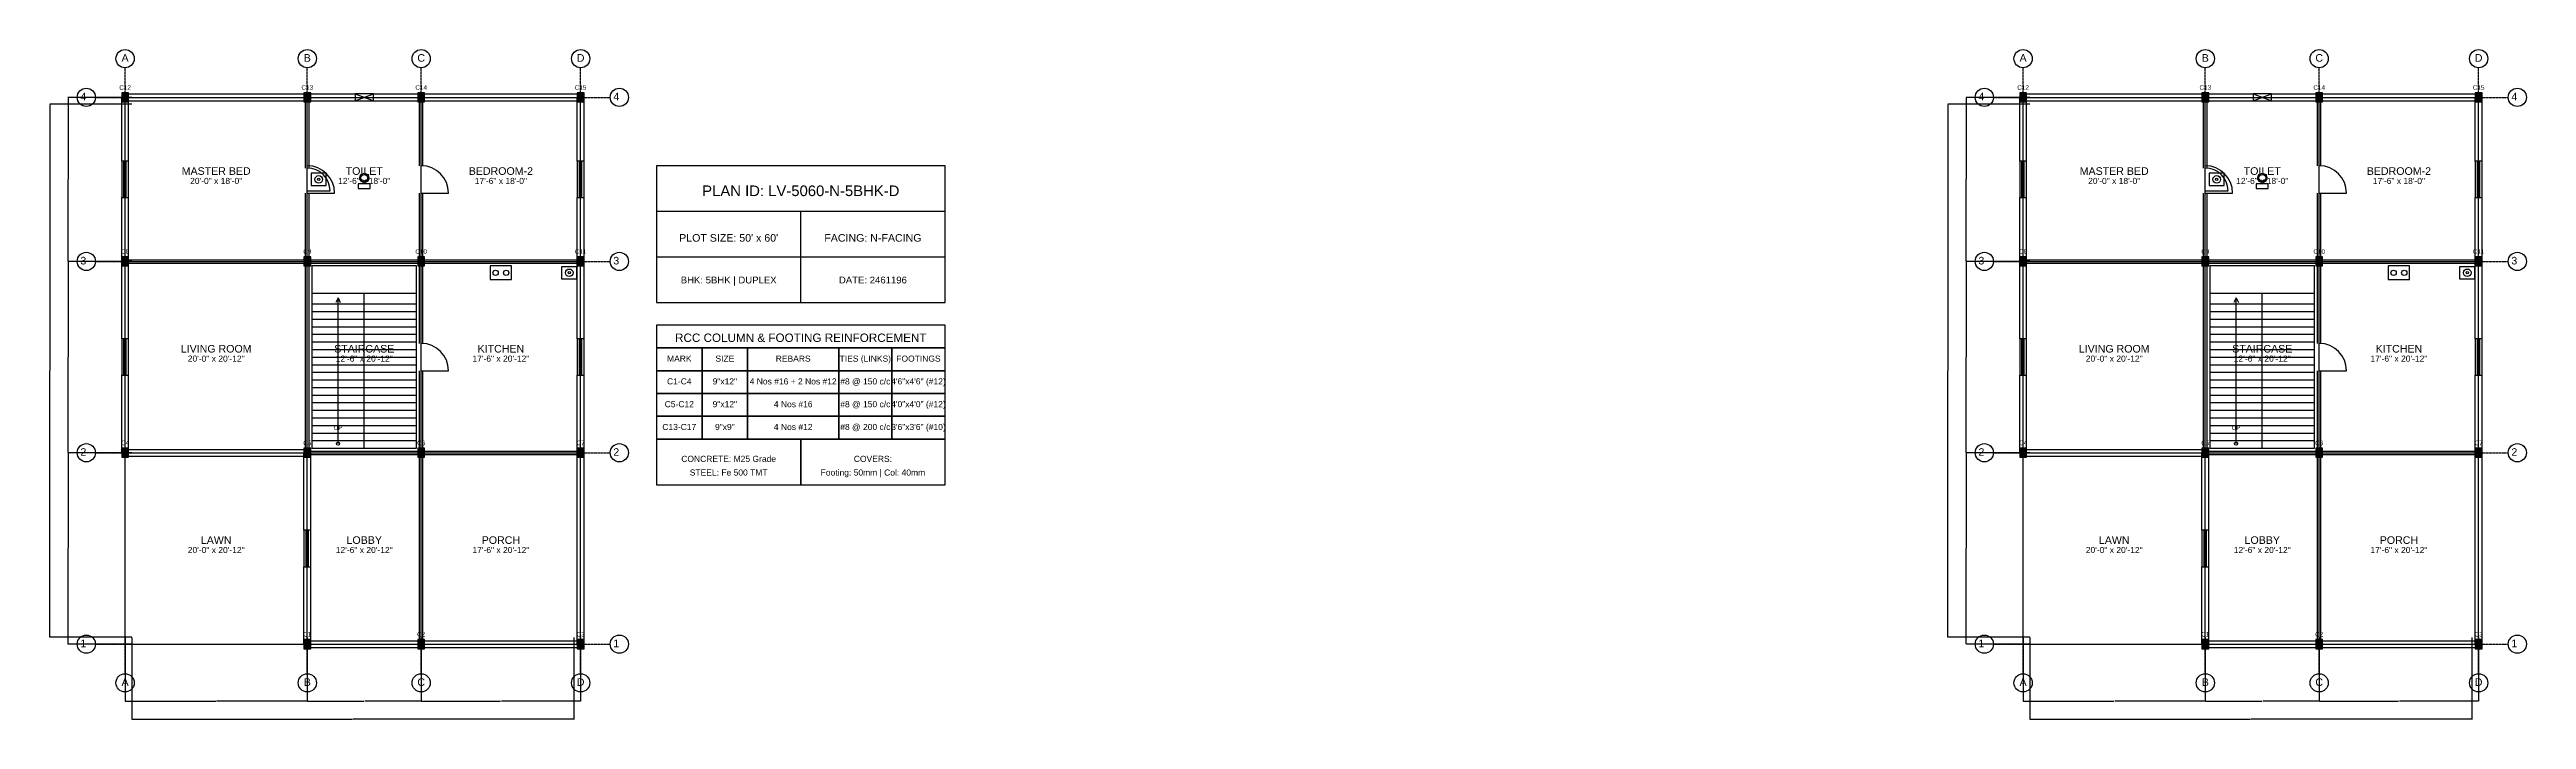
# Model space of a CAD drawing. Header units: inches. Extents: x -134 to 23580, y -99 to 23207.
# Drawn here: x 4900 to 8163, y 14901 to 15783 of the extents above; entities that cross this region are included whole.
import ezdxf
from ezdxf.enums import TextEntityAlignment as Align

# ---------------------------------------------------------------- set-up
doc = ezdxf.new("R2010")
doc.units = ezdxf.units.IN
doc.header["$MEASUREMENT"] = 0
doc.linetypes.add('CENTER', pattern=[2, 1.25, -0.25, 0.25, -0.25])
for name, color, linetype in [('A-COL-HATCH', 251, 'Continuous'), ('A-COLUMN', 1, 'Continuous'), ('A-DIM', 5, 'Continuous'), ('A-DOOR', 30, 'Continuous'), ('A-FIXTURE', 8, 'Continuous'), ('A-STAIR', 6, 'Continuous'), ('A-TEXT', 2, 'Continuous'), ('A-WALL-EXT', 7, 'Continuous'), ('A-WALL-INT', 9, 'Continuous'), ('A-WINDOW', 4, 'Continuous'), ('S-BEAM-FRAMING', 2, 'Continuous'), ('S-BUBBLE', 4, 'Continuous'), ('S-GRID-CENTER', 8, 'CENTER'), ('S-TABLE', 7, 'Continuous'), ('S-TEXT', 3, 'Continuous')]:
    doc.layers.add(name, color=color, linetype=linetype)
doc.styles.get("Standard").update_dxf_attribs({"font": 'arial.ttf'})
doc.dimstyles.get("Standard").update_dxf_attribs({"dimtxt": 0.18, "dimasz": 0.18, "dimexe": 0.18, "dimexo": 0.0625, "dimgap": 0.09, "dimtad": 0, "dimtih": 1, "dimtoh": 1, "dimdec": 4, "dimzin": 0, "dimdsep": 46, "dimtxsty": 'Standard', "dimcen": 0.09, "dimadec": 0, "dimazin": 0, "dimtfac": 1, "dimtdec": 4, "dimtofl": 0, "dimtmove": 0, "dimatfit": 3, "dimfxl": 1, "dimtolj": 1, "dimtzin": 0, "dimarcsym": 0})

# ---------------------------------------------------------------- blocks, each defined once
blk = doc.blocks.new('*D553')
at = {"layer": 'A-DIM', "color": 0, "lineweight": -2, "transparency": 16777216}
for p, q in [((5000, 15008.9), (5000, 14924.8)), ((5240, 15008.9), (5240, 14924.8)), ((5000.2, 14925), (5119.4, 14925)), ((5239.8, 14925), (5120.6, 14925))]:
    blk.add_line(p, q, dxfattribs=at)
at = {"layer": 'A-DIM', "color": 0, "transparency": 16777216}
for points in [[(5000.2, 14925), (5000.2, 14925), (5000, 14925)], [(5239.8, 14925), (5239.8, 14925), (5240, 14925)]]:
    blk.add_solid(points, dxfattribs=at)
at = {"layer": 'Defpoints', "color": 0, "transparency": 16777216}
for p in [(5000, 15009), (5240, 15009), (5240, 14925)]:
    blk.add_point(p, dxfattribs=at)
at = {"layer": 'A-DIM', "color": 0, "transparency": 16777216, "insert": (5120, 14925), "char_height": 0.18, "attachment_point": 5}
blk.add_mtext('\\A1;240.0000', dxfattribs=at)
blk = doc.blocks.new('*D554')
at = {"layer": 'A-DIM', "color": 0, "lineweight": -2, "transparency": 16777216}
for p, q in [((5240, 15008.9), (5240, 14924.8)), ((5390, 15008.9), (5390, 14924.8)), ((5240.2, 14925), (5314.4, 14925)), ((5389.8, 14925), (5315.6, 14925))]:
    blk.add_line(p, q, dxfattribs=at)
at = {"layer": 'A-DIM', "color": 0, "transparency": 16777216}
for points in [[(5240.2, 14925), (5240.2, 14925), (5240, 14925)], [(5389.8, 14925), (5389.8, 14925), (5390, 14925)]]:
    blk.add_solid(points, dxfattribs=at)
at = {"layer": 'Defpoints', "color": 0, "transparency": 16777216}
for p in [(5240, 15009), (5390, 15009), (5390, 14925)]:
    blk.add_point(p, dxfattribs=at)
at = {"layer": 'A-DIM', "color": 0, "transparency": 16777216, "insert": (5315, 14925), "char_height": 0.18, "attachment_point": 5}
blk.add_mtext('\\A1;150.0000', dxfattribs=at)
blk = doc.blocks.new('*D555')
at = {"layer": 'A-DIM', "color": 0, "lineweight": -2, "transparency": 16777216}
for p, q in [((5390, 15008.9), (5390, 14924.8)), ((5600, 15008.9), (5600, 14924.8)), ((5390.2, 14925), (5494.4, 14925)), ((5599.8, 14925), (5495.6, 14925))]:
    blk.add_line(p, q, dxfattribs=at)
at = {"layer": 'A-DIM', "color": 0, "transparency": 16777216}
for points in [[(5390.2, 14925), (5390.2, 14925), (5390, 14925)], [(5599.8, 14925), (5599.8, 14925), (5600, 14925)]]:
    blk.add_solid(points, dxfattribs=at)
at = {"layer": 'Defpoints', "color": 0, "transparency": 16777216}
for p in [(5390, 15009), (5600, 15009), (5600, 14925)]:
    blk.add_point(p, dxfattribs=at)
at = {"layer": 'A-DIM', "color": 0, "transparency": 16777216, "insert": (5495, 14925), "char_height": 0.18, "attachment_point": 5}
blk.add_mtext('\\A1;210.0000', dxfattribs=at)
blk = doc.blocks.new('*D556')
at = {"layer": 'A-DIM', "color": 0, "lineweight": -2, "transparency": 16777216}
for p, q in [((5009, 15008.9), (5009, 14900.8)), ((5591, 15008.9), (5591, 14900.8)), ((5009.2, 14901), (5299.4, 14901)), ((5590.8, 14901), (5300.6, 14901))]:
    blk.add_line(p, q, dxfattribs=at)
at = {"layer": 'A-DIM', "color": 0, "transparency": 16777216}
for points in [[(5009.2, 14901), (5009.2, 14901), (5009, 14901)], [(5590.8, 14901), (5590.8, 14901), (5591, 14901)]]:
    blk.add_solid(points, dxfattribs=at)
at = {"layer": 'Defpoints', "color": 0, "transparency": 16777216}
for p in [(5009, 15009), (5591, 15009), (5591, 14901)]:
    blk.add_point(p, dxfattribs=at)
at = {"layer": 'A-DIM', "color": 0, "transparency": 16777216, "insert": (5300, 14901), "char_height": 0.18, "attachment_point": 5}
blk.add_mtext('\\A1;582.0000', dxfattribs=at)
blk = doc.blocks.new('*D557')
at = {"layer": 'A-DIM', "color": 0, "lineweight": -2, "transparency": 16777216}
for p, q in [((5008.9, 15252), (4924.8, 15252)), ((4925, 15251.8), (4925, 15126.2)), ((4925, 15000.2), (4925, 15125.8)), ((5008.9, 15000), (4924.8, 15000))]:
    blk.add_line(p, q, dxfattribs=at)
at = {"layer": 'A-DIM', "color": 0, "transparency": 16777216}
for points in [[(4925, 15251.8), (4925, 15251.8), (4925, 15252)], [(4925, 15000.2), (4925, 15000.2), (4925, 15000)]]:
    blk.add_solid(points, dxfattribs=at)
at = {"layer": 'Defpoints', "color": 0, "transparency": 16777216}
for p in [(4925, 15252), (5009, 15252), (5009, 15000)]:
    blk.add_point(p, dxfattribs=at)
at = {"layer": 'A-DIM', "color": 0, "transparency": 16777216, "insert": (4925, 15126), "char_height": 0.18, "attachment_point": 5}
blk.add_mtext('\\A1;252.0000', dxfattribs=at)
blk = doc.blocks.new('*D558')
at = {"layer": 'A-DIM', "color": 0, "lineweight": -2, "transparency": 16777216}
for p, q in [((5008.9, 15504), (4924.8, 15504)), ((4925, 15503.8), (4925, 15378.2)), ((4925, 15252.2), (4925, 15377.8)), ((5008.9, 15252), (4924.8, 15252))]:
    blk.add_line(p, q, dxfattribs=at)
at = {"layer": 'A-DIM', "color": 0, "transparency": 16777216}
for points in [[(4925, 15503.8), (4925, 15503.8), (4925, 15504)], [(4925, 15252.2), (4925, 15252.2), (4925, 15252)]]:
    blk.add_solid(points, dxfattribs=at)
at = {"layer": 'Defpoints', "color": 0, "transparency": 16777216}
for p in [(4925, 15504), (5009, 15504), (5009, 15252)]:
    blk.add_point(p, dxfattribs=at)
at = {"layer": 'A-DIM', "color": 0, "transparency": 16777216, "insert": (4925, 15378), "char_height": 0.18, "attachment_point": 5}
blk.add_mtext('\\A1;252.0000', dxfattribs=at)
blk = doc.blocks.new('*D559')
at = {"layer": 'A-DIM', "color": 0, "lineweight": -2, "transparency": 16777216}
for p, q in [((5008.9, 15720), (4924.8, 15720)), ((4925, 15719.8), (4925, 15612.2)), ((4925, 15504.2), (4925, 15611.8)), ((5008.9, 15504), (4924.8, 15504))]:
    blk.add_line(p, q, dxfattribs=at)
at = {"layer": 'A-DIM', "color": 0, "transparency": 16777216}
for points in [[(4925, 15719.8), (4925, 15719.8), (4925, 15720)], [(4925, 15504.2), (4925, 15504.2), (4925, 15504)]]:
    blk.add_solid(points, dxfattribs=at)
at = {"layer": 'Defpoints', "color": 0, "transparency": 16777216}
for p in [(4925, 15720), (5009, 15720), (5009, 15504)]:
    blk.add_point(p, dxfattribs=at)
at = {"layer": 'A-DIM', "color": 0, "transparency": 16777216, "insert": (4925, 15612), "char_height": 0.18, "attachment_point": 5}
blk.add_mtext('\\A1;216.0000', dxfattribs=at)
blk = doc.blocks.new('*D560')
at = {"layer": 'A-DIM', "color": 0, "lineweight": -2, "transparency": 16777216}
for p, q in [((5008.9, 15711), (4900.8, 15711)), ((4901, 15710.8), (4901, 15360.2)), ((4901, 15009.2), (4901, 15359.8)), ((5008.9, 15009), (4900.8, 15009))]:
    blk.add_line(p, q, dxfattribs=at)
at = {"layer": 'A-DIM', "color": 0, "transparency": 16777216}
for points in [[(4901, 15710.8), (4901, 15710.8), (4901, 15711)], [(4901, 15009.2), (4901, 15009.2), (4901, 15009)]]:
    blk.add_solid(points, dxfattribs=at)
at = {"layer": 'Defpoints', "color": 0, "transparency": 16777216}
for p in [(4901, 15711), (5009, 15711), (5009, 15009)]:
    blk.add_point(p, dxfattribs=at)
at = {"layer": 'A-DIM', "color": 0, "transparency": 16777216, "insert": (4901, 15360), "char_height": 0.18, "attachment_point": 5}
blk.add_mtext('\\A1;702.0000', dxfattribs=at)
blk = doc.blocks.new('*D561')
at = {"layer": 'A-DIM', "color": 0, "lineweight": -2, "transparency": 16777216}
for p, q in [((7500, 15008.9), (7500, 14924.8)), ((7740, 15008.9), (7740, 14924.8)), ((7500.2, 14925), (7619.4, 14925)), ((7739.8, 14925), (7620.6, 14925))]:
    blk.add_line(p, q, dxfattribs=at)
at = {"layer": 'A-DIM', "color": 0, "transparency": 16777216}
for points in [[(7500.2, 14925), (7500.2, 14925), (7500, 14925)], [(7739.8, 14925), (7739.8, 14925), (7740, 14925)]]:
    blk.add_solid(points, dxfattribs=at)
at = {"layer": 'Defpoints', "color": 0, "transparency": 16777216}
for p in [(7500, 15009), (7740, 15009), (7740, 14925)]:
    blk.add_point(p, dxfattribs=at)
at = {"layer": 'A-DIM', "color": 0, "transparency": 16777216, "insert": (7620, 14925), "char_height": 0.18, "attachment_point": 5}
blk.add_mtext('\\A1;240.0000', dxfattribs=at)
blk = doc.blocks.new('*D562')
at = {"layer": 'A-DIM', "color": 0, "lineweight": -2, "transparency": 16777216}
for p, q in [((7740, 15008.9), (7740, 14924.8)), ((7890, 15008.9), (7890, 14924.8)), ((7740.2, 14925), (7814.4, 14925)), ((7889.8, 14925), (7815.6, 14925))]:
    blk.add_line(p, q, dxfattribs=at)
at = {"layer": 'A-DIM', "color": 0, "transparency": 16777216}
for points in [[(7740.2, 14925), (7740.2, 14925), (7740, 14925)], [(7889.8, 14925), (7889.8, 14925), (7890, 14925)]]:
    blk.add_solid(points, dxfattribs=at)
at = {"layer": 'Defpoints', "color": 0, "transparency": 16777216}
for p in [(7740, 15009), (7890, 15009), (7890, 14925)]:
    blk.add_point(p, dxfattribs=at)
at = {"layer": 'A-DIM', "color": 0, "transparency": 16777216, "insert": (7815, 14925), "char_height": 0.18, "attachment_point": 5}
blk.add_mtext('\\A1;150.0000', dxfattribs=at)
blk = doc.blocks.new('*D563')
at = {"layer": 'A-DIM', "color": 0, "lineweight": -2, "transparency": 16777216}
for p, q in [((7890, 15008.9), (7890, 14924.8)), ((8100, 15008.9), (8100, 14924.8)), ((7890.2, 14925), (7994.4, 14925)), ((8099.8, 14925), (7995.6, 14925))]:
    blk.add_line(p, q, dxfattribs=at)
at = {"layer": 'A-DIM', "color": 0, "transparency": 16777216}
for points in [[(7890.2, 14925), (7890.2, 14925), (7890, 14925)], [(8099.8, 14925), (8099.8, 14925), (8100, 14925)]]:
    blk.add_solid(points, dxfattribs=at)
at = {"layer": 'Defpoints', "color": 0, "transparency": 16777216}
for p in [(7890, 15009), (8100, 15009), (8100, 14925)]:
    blk.add_point(p, dxfattribs=at)
at = {"layer": 'A-DIM', "color": 0, "transparency": 16777216, "insert": (7995, 14925), "char_height": 0.18, "attachment_point": 5}
blk.add_mtext('\\A1;210.0000', dxfattribs=at)
blk = doc.blocks.new('*D564')
at = {"layer": 'A-DIM', "color": 0, "lineweight": -2, "transparency": 16777216}
for p, q in [((7509, 15008.9), (7509, 14900.8)), ((8091, 15008.9), (8091, 14900.8)), ((7509.2, 14901), (7799.4, 14901)), ((8090.8, 14901), (7800.6, 14901))]:
    blk.add_line(p, q, dxfattribs=at)
at = {"layer": 'A-DIM', "color": 0, "transparency": 16777216}
for points in [[(7509.2, 14901), (7509.2, 14901), (7509, 14901)], [(8090.8, 14901), (8090.8, 14901), (8091, 14901)]]:
    blk.add_solid(points, dxfattribs=at)
at = {"layer": 'Defpoints', "color": 0, "transparency": 16777216}
for p in [(7509, 15009), (8091, 15009), (8091, 14901)]:
    blk.add_point(p, dxfattribs=at)
at = {"layer": 'A-DIM', "color": 0, "transparency": 16777216, "insert": (7800, 14901), "char_height": 0.18, "attachment_point": 5}
blk.add_mtext('\\A1;582.0000', dxfattribs=at)
blk = doc.blocks.new('*D565')
at = {"layer": 'A-DIM', "color": 0, "lineweight": -2, "transparency": 16777216}
for p, q in [((7508.9, 15252), (7424.8, 15252)), ((7425, 15251.8), (7425, 15126.2)), ((7425, 15000.2), (7425, 15125.8)), ((7508.9, 15000), (7424.8, 15000))]:
    blk.add_line(p, q, dxfattribs=at)
at = {"layer": 'A-DIM', "color": 0, "transparency": 16777216}
for points in [[(7425, 15251.8), (7425, 15251.8), (7425, 15252)], [(7425, 15000.2), (7425, 15000.2), (7425, 15000)]]:
    blk.add_solid(points, dxfattribs=at)
at = {"layer": 'Defpoints', "color": 0, "transparency": 16777216}
for p in [(7425, 15252), (7509, 15252), (7509, 15000)]:
    blk.add_point(p, dxfattribs=at)
at = {"layer": 'A-DIM', "color": 0, "transparency": 16777216, "insert": (7425, 15126), "char_height": 0.18, "attachment_point": 5}
blk.add_mtext('\\A1;252.0000', dxfattribs=at)
blk = doc.blocks.new('*D566')
at = {"layer": 'A-DIM', "color": 0, "lineweight": -2, "transparency": 16777216}
for p, q in [((7508.9, 15504), (7424.8, 15504)), ((7425, 15503.8), (7425, 15378.2)), ((7425, 15252.2), (7425, 15377.8)), ((7508.9, 15252), (7424.8, 15252))]:
    blk.add_line(p, q, dxfattribs=at)
at = {"layer": 'A-DIM', "color": 0, "transparency": 16777216}
for points in [[(7425, 15503.8), (7425, 15503.8), (7425, 15504)], [(7425, 15252.2), (7425, 15252.2), (7425, 15252)]]:
    blk.add_solid(points, dxfattribs=at)
at = {"layer": 'Defpoints', "color": 0, "transparency": 16777216}
for p in [(7425, 15504), (7509, 15504), (7509, 15252)]:
    blk.add_point(p, dxfattribs=at)
at = {"layer": 'A-DIM', "color": 0, "transparency": 16777216, "insert": (7425, 15378), "char_height": 0.18, "attachment_point": 5}
blk.add_mtext('\\A1;252.0000', dxfattribs=at)
blk = doc.blocks.new('*D567')
at = {"layer": 'A-DIM', "color": 0, "lineweight": -2, "transparency": 16777216}
for p, q in [((7508.9, 15720), (7424.8, 15720)), ((7425, 15719.8), (7425, 15612.2)), ((7425, 15504.2), (7425, 15611.8)), ((7508.9, 15504), (7424.8, 15504))]:
    blk.add_line(p, q, dxfattribs=at)
at = {"layer": 'A-DIM', "color": 0, "transparency": 16777216}
for points in [[(7425, 15719.8), (7425, 15719.8), (7425, 15720)], [(7425, 15504.2), (7425, 15504.2), (7425, 15504)]]:
    blk.add_solid(points, dxfattribs=at)
at = {"layer": 'Defpoints', "color": 0, "transparency": 16777216}
for p in [(7425, 15720), (7509, 15720), (7509, 15504)]:
    blk.add_point(p, dxfattribs=at)
at = {"layer": 'A-DIM', "color": 0, "transparency": 16777216, "insert": (7425, 15612), "char_height": 0.18, "attachment_point": 5}
blk.add_mtext('\\A1;216.0000', dxfattribs=at)
blk = doc.blocks.new('*D568')
at = {"layer": 'A-DIM', "color": 0, "lineweight": -2, "transparency": 16777216}
for p, q in [((7508.9, 15711), (7400.8, 15711)), ((7401, 15710.8), (7401, 15360.2)), ((7401, 15009.2), (7401, 15359.8)), ((7508.9, 15009), (7400.8, 15009))]:
    blk.add_line(p, q, dxfattribs=at)
at = {"layer": 'A-DIM', "color": 0, "transparency": 16777216}
for points in [[(7401, 15710.8), (7401, 15710.8), (7401, 15711)], [(7401, 15009.2), (7401, 15009.2), (7401, 15009)]]:
    blk.add_solid(points, dxfattribs=at)
at = {"layer": 'Defpoints', "color": 0, "transparency": 16777216}
for p in [(7401, 15711), (7509, 15711), (7509, 15009)]:
    blk.add_point(p, dxfattribs=at)
at = {"layer": 'A-DIM', "color": 0, "transparency": 16777216, "insert": (7401, 15360), "char_height": 0.18, "attachment_point": 5}
blk.add_mtext('\\A1;702.0000', dxfattribs=at)

msp = doc.modelspace()

# ---------------------------------------------------------------- linework, layer by layer
at = {"layer": 'A-COL-HATCH'}
for points in [[(4995.5, 15714), (5004.5, 15714), (4995.5, 15726), (5004.5, 15726)], [(5235.5, 15714), (5244.5, 15714), (5235.5, 15726), (5244.5, 15726)], [(5385.5, 15714), (5394.5, 15714), (5385.5, 15726), (5394.5, 15726)], [(5595.5, 15714), (5604.5, 15714), (5595.5, 15726), (5604.5, 15726)], [(7495.5, 15714), (7504.5, 15714), (7495.5, 15726), (7504.5, 15726)], [(7735.5, 15714), (7744.5, 15714), (7735.5, 15726), (7744.5, 15726)], [(7885.5, 15714), (7894.5, 15714), (7885.5, 15726), (7894.5, 15726)], [(8095.5, 15714), (8104.5, 15714), (8095.5, 15726), (8104.5, 15726)], [(4995.5, 15498), (5004.5, 15498), (4995.5, 15510), (5004.5, 15510)], [(5235.5, 15498), (5244.5, 15498), (5235.5, 15510), (5244.5, 15510)], [(5385.5, 15498), (5394.5, 15498), (5385.5, 15510), (5394.5, 15510)], [(5595.5, 15498), (5604.5, 15498), (5595.5, 15510), (5604.5, 15510)], [(7495.5, 15498), (7504.5, 15498), (7495.5, 15510), (7504.5, 15510)], [(7735.5, 15498), (7744.5, 15498), (7735.5, 15510), (7744.5, 15510)], [(7885.5, 15498), (7894.5, 15498), (7885.5, 15510), (7894.5, 15510)], [(8095.5, 15498), (8104.5, 15498), (8095.5, 15510), (8104.5, 15510)], [(4995.5, 15246), (5004.5, 15246), (4995.5, 15258), (5004.5, 15258)], [(5235.5, 15246), (5244.5, 15246), (5235.5, 15258), (5244.5, 15258)], [(5385.5, 15246), (5394.5, 15246), (5385.5, 15258), (5394.5, 15258)], [(5595.5, 15246), (5604.5, 15246), (5595.5, 15258), (5604.5, 15258)], [(7495.5, 15246), (7504.5, 15246), (7495.5, 15258), (7504.5, 15258)], [(7735.5, 15246), (7744.5, 15246), (7735.5, 15258), (7744.5, 15258)], [(7885.5, 15246), (7894.5, 15246), (7885.5, 15258), (7894.5, 15258)], [(8095.5, 15246), (8104.5, 15246), (8095.5, 15258), (8104.5, 15258)], [(5235.5, 14994), (5244.5, 14994), (5235.5, 15006), (5244.5, 15006)], [(5385.5, 14994), (5394.5, 14994), (5385.5, 15006), (5394.5, 15006)], [(5595.5, 14994), (5604.5, 14994), (5595.5, 15006), (5604.5, 15006)], [(7735.5, 14994), (7744.5, 14994), (7735.5, 15006), (7744.5, 15006)], [(7885.5, 14994), (7894.5, 14994), (7885.5, 15006), (7894.5, 15006)], [(8095.5, 14994), (8104.5, 14994), (8095.5, 15006), (8104.5, 15006)]]:
    msp.add_solid(points, dxfattribs=at)
at = {"layer": 'A-COLUMN'}
for points in [[(4995.5, 15714), (5004.5, 15714), (5004.5, 15726), (4995.5, 15726)], [(5235.5, 15714), (5244.5, 15714), (5244.5, 15726), (5235.5, 15726)], [(5385.5, 15714), (5394.5, 15714), (5394.5, 15726), (5385.5, 15726)], [(5595.5, 15714), (5604.5, 15714), (5604.5, 15726), (5595.5, 15726)], [(7495.5, 15714), (7504.5, 15714), (7504.5, 15726), (7495.5, 15726)], [(7735.5, 15714), (7744.5, 15714), (7744.5, 15726), (7735.5, 15726)], [(7885.5, 15714), (7894.5, 15714), (7894.5, 15726), (7885.5, 15726)], [(8095.5, 15714), (8104.5, 15714), (8104.5, 15726), (8095.5, 15726)], [(4995.5, 15498), (5004.5, 15498), (5004.5, 15510), (4995.5, 15510)], [(5235.5, 15498), (5244.5, 15498), (5244.5, 15510), (5235.5, 15510)], [(5385.5, 15498), (5394.5, 15498), (5394.5, 15510), (5385.5, 15510)], [(5595.5, 15498), (5604.5, 15498), (5604.5, 15510), (5595.5, 15510)], [(7495.5, 15498), (7504.5, 15498), (7504.5, 15510), (7495.5, 15510)], [(7735.5, 15498), (7744.5, 15498), (7744.5, 15510), (7735.5, 15510)], [(7885.5, 15498), (7894.5, 15498), (7894.5, 15510), (7885.5, 15510)], [(8095.5, 15498), (8104.5, 15498), (8104.5, 15510), (8095.5, 15510)], [(4995.5, 15246), (5004.5, 15246), (5004.5, 15258), (4995.5, 15258)], [(5235.5, 15246), (5244.5, 15246), (5244.5, 15258), (5235.5, 15258)], [(5385.5, 15246), (5394.5, 15246), (5394.5, 15258), (5385.5, 15258)], [(5595.5, 15246), (5604.5, 15246), (5604.5, 15258), (5595.5, 15258)], [(7495.5, 15246), (7504.5, 15246), (7504.5, 15258), (7495.5, 15258)], [(7735.5, 15246), (7744.5, 15246), (7744.5, 15258), (7735.5, 15258)], [(7885.5, 15246), (7894.5, 15246), (7894.5, 15258), (7885.5, 15258)], [(8095.5, 15246), (8104.5, 15246), (8104.5, 15258), (8095.5, 15258)], [(5235.5, 14994), (5244.5, 14994), (5244.5, 15006), (5235.5, 15006)], [(5385.5, 14994), (5394.5, 14994), (5394.5, 15006), (5385.5, 15006)], [(5595.5, 14994), (5604.5, 14994), (5604.5, 15006), (5595.5, 15006)], [(7735.5, 14994), (7744.5, 14994), (7744.5, 15006), (7735.5, 15006)], [(7885.5, 14994), (7894.5, 14994), (7894.5, 15006), (7885.5, 15006)], [(8095.5, 14994), (8104.5, 14994), (8104.5, 15006), (8095.5, 15006)]]:
    msp.add_lwpolyline(points, close=True, dxfattribs=at)
at = {"layer": 'A-DOOR'}
for p, q in [((5240, 15597), (5270, 15597)), ((7740, 15597), (7770, 15597)), ((5240, 15594), (5276, 15594)), ((5390, 15594), (5426, 15594)), ((7740, 15594), (7776, 15594)), ((7890, 15594), (7926, 15594)), ((5390, 15360), (5426, 15360)), ((7890, 15360), (7926, 15360))]:
    msp.add_line(p, q, dxfattribs=at)
for centre, radius in [((5240, 15594), 36), ((5390, 15594), 36), ((7740, 15594), 36), ((7890, 15594), 36), ((5240, 15597), 30), ((7740, 15597), 30), ((5390, 15360), 36), ((7890, 15360), 36)]:
    msp.add_arc(centre, radius, 0, 90, dxfattribs=at)
at = {"layer": 'A-FIXTURE'}
for points in [[(5245, 15604), (5265, 15604), (5265, 15620), (5245, 15620)], [(5307, 15600), (5323, 15600), (5323, 15606), (5307, 15606)], [(7745, 15604), (7765, 15604), (7765, 15620), (7745, 15620)], [(7807, 15600), (7823, 15600), (7823, 15606), (7807, 15606)], [(5481, 15480), (5509, 15480), (5509, 15498), (5481, 15498)], [(5575, 15481), (5595, 15481), (5595, 15497), (5575, 15497)], [(7981, 15480), (8009, 15480), (8009, 15498), (7981, 15498)], [(8075, 15481), (8095, 15481), (8095, 15497), (8075, 15497)]]:
    msp.add_lwpolyline(points, close=True, dxfattribs=at)
for centre, radius in [((5255, 15612), 5), ((5255, 15612), 1.5), ((5315, 15614), 6), ((5315, 15614), 4.5), ((7755, 15612), 5), ((7755, 15612), 1.5), ((7815, 15614), 6), ((7815, 15614), 4.5), ((5488, 15489), 3.5), ((5502, 15489), 3.5), ((5585, 15489), 5), ((5585, 15489), 1.5), ((7988, 15489), 3.5), ((8002, 15489), 3.5), ((8085, 15489), 5), ((8085, 15489), 1.5)]:
    msp.add_circle(centre, radius, dxfattribs=at)
at = {"layer": 'A-STAIR'}
for p, q in [((5246, 15462), (5384, 15462)), ((5246, 15448), (5315, 15448)), ((5246, 15438), (5315, 15438)), ((5280.5, 15456), (5277.5, 15450)), ((5280.5, 15264), (5280.5, 15456)), ((5280.5, 15456), (5283.5, 15450)), ((5315, 15258), (5315, 15462)), ((5315, 15448), (5384, 15448)), ((5315, 15438), (5384, 15438)), ((7746, 15462), (7884, 15462)), ((7746, 15448), (7815, 15448)), ((7746, 15438), (7815, 15438)), ((7780.5, 15456), (7777.5, 15450)), ((7780.5, 15264), (7780.5, 15456)), ((7780.5, 15456), (7783.5, 15450)), ((7815, 15258), (7815, 15462)), ((7815, 15448), (7884, 15448)), ((7815, 15438), (7884, 15438)), ((5246, 15428), (5315, 15428)), ((5246, 15418), (5315, 15418)), ((5246, 15408), (5315, 15408)), ((5315, 15428), (5384, 15428)), ((5315, 15418), (5384, 15418)), ((5315, 15408), (5384, 15408)), ((7746, 15428), (7815, 15428)), ((7746, 15418), (7815, 15418)), ((7746, 15408), (7815, 15408)), ((7815, 15428), (7884, 15428)), ((7815, 15418), (7884, 15418)), ((7815, 15408), (7884, 15408)), ((5246, 15398), (5315, 15398)), ((5246, 15388), (5315, 15388)), ((5246, 15378), (5315, 15378)), ((5246, 15368), (5315, 15368)), ((5315, 15398), (5384, 15398)), ((5315, 15388), (5384, 15388)), ((5315, 15378), (5384, 15378)), ((5315, 15368), (5384, 15368)), ((7746, 15398), (7815, 15398)), ((7746, 15388), (7815, 15388)), ((7746, 15378), (7815, 15378)), ((7746, 15368), (7815, 15368)), ((7815, 15398), (7884, 15398)), ((7815, 15388), (7884, 15388)), ((7815, 15378), (7884, 15378)), ((7815, 15368), (7884, 15368)), ((5246, 15358), (5315, 15358)), ((5246, 15348), (5315, 15348)), ((5246, 15338), (5315, 15338)), ((5315, 15358), (5384, 15358)), ((5315, 15348), (5384, 15348)), ((5315, 15338), (5384, 15338)), ((7746, 15358), (7815, 15358)), ((7746, 15348), (7815, 15348)), ((7746, 15338), (7815, 15338)), ((7815, 15358), (7884, 15358)), ((7815, 15348), (7884, 15348)), ((7815, 15338), (7884, 15338)), ((5246, 15328), (5315, 15328)), ((5246, 15318), (5315, 15318)), ((5246, 15308), (5315, 15308)), ((5315, 15328), (5384, 15328)), ((5315, 15318), (5384, 15318)), ((5315, 15308), (5384, 15308)), ((7746, 15328), (7815, 15328)), ((7746, 15318), (7815, 15318)), ((7746, 15308), (7815, 15308)), ((7815, 15328), (7884, 15328)), ((7815, 15318), (7884, 15318)), ((7815, 15308), (7884, 15308)), ((5246, 15298), (5315, 15298)), ((5246, 15288), (5315, 15288)), ((5246, 15278), (5315, 15278)), ((5315, 15298), (5384, 15298)), ((5315, 15288), (5384, 15288)), ((5315, 15278), (5384, 15278)), ((7746, 15298), (7815, 15298)), ((7746, 15288), (7815, 15288)), ((7746, 15278), (7815, 15278)), ((7815, 15298), (7884, 15298)), ((7815, 15288), (7884, 15288)), ((7815, 15278), (7884, 15278)), ((5246, 15268), (5315, 15268)), ((5315, 15268), (5384, 15268)), ((7746, 15268), (7815, 15268)), ((7815, 15268), (7884, 15268))]:
    msp.add_line(p, q, dxfattribs=at)
for points in [[(5246, 15258), (5384, 15258), (5384, 15498), (5246, 15498)], [(7746, 15258), (7884, 15258), (7884, 15498), (7746, 15498)]]:
    msp.add_lwpolyline(points, close=True, dxfattribs=at)
for centre in [(5280.5, 15264), (7780.5, 15264)]:
    msp.add_circle(centre, 2, dxfattribs=at)
at = {"layer": 'A-WALL-EXT'}
for p, q in [((4995.5, 15636), (4995.5, 15720)), ((5000, 15724.5), (5240, 15724.5)), ((5000, 15715.5), (5240, 15715.5)), ((5004.5, 15636), (5004.5, 15720)), ((5240, 15724.5), (5303, 15724.5)), ((5240, 15715.5), (5303, 15715.5)), ((5327, 15724.5), (5390, 15724.5)), ((5327, 15715.5), (5390, 15715.5)), ((5390, 15724.5), (5600, 15724.5)), ((5390, 15715.5), (5600, 15715.5)), ((5595.5, 15636), (5595.5, 15720)), ((5604.5, 15636), (5604.5, 15720)), ((7495.5, 15636), (7495.5, 15720)), ((7500, 15724.5), (7740, 15724.5)), ((7500, 15715.5), (7740, 15715.5)), ((7504.5, 15636), (7504.5, 15720)), ((7740, 15724.5), (7803, 15724.5)), ((7740, 15715.5), (7803, 15715.5)), ((7827, 15724.5), (7890, 15724.5)), ((7827, 15715.5), (7890, 15715.5)), ((7890, 15724.5), (8100, 15724.5)), ((7890, 15715.5), (8100, 15715.5)), ((8095.5, 15636), (8095.5, 15720)), ((8104.5, 15636), (8104.5, 15720)), ((4995.5, 15504), (4995.5, 15588)), ((5004.5, 15504), (5004.5, 15588)), ((5595.5, 15504), (5595.5, 15588)), ((5604.5, 15504), (5604.5, 15588)), ((5700, 15570), (6080, 15570)), ((5890, 15450), (5890, 15570)), ((7495.5, 15504), (7495.5, 15588)), ((7504.5, 15504), (7504.5, 15588)), ((8095.5, 15504), (8095.5, 15588)), ((8104.5, 15504), (8104.5, 15588)), ((4995.5, 15402), (4995.5, 15504)), ((5004.5, 15402), (5004.5, 15504)), ((5595.5, 15402), (5595.5, 15504)), ((5604.5, 15402), (5604.5, 15504)), ((5700, 15510), (6080, 15510)), ((7495.5, 15402), (7495.5, 15504)), ((7504.5, 15402), (7504.5, 15504)), ((8095.5, 15402), (8095.5, 15504)), ((8104.5, 15402), (8104.5, 15504)), ((4995.5, 15252), (4995.5, 15354)), ((5004.5, 15252), (5004.5, 15354)), ((5595.5, 15252), (5595.5, 15354)), ((5604.5, 15252), (5604.5, 15354)), ((7495.5, 15252), (7495.5, 15354)), ((7504.5, 15252), (7504.5, 15354)), ((8095.5, 15252), (8095.5, 15354)), ((8104.5, 15252), (8104.5, 15354)), ((5000, 15256.5), (5240, 15256.5)), ((5000, 15247.5), (5240, 15247.5)), ((5235.5, 15150), (5235.5, 15252)), ((5244.5, 15150), (5244.5, 15252)), ((5595.5, 15000), (5595.5, 15252)), ((5604.5, 15000), (5604.5, 15252)), ((7500, 15256.5), (7740, 15256.5)), ((7500, 15247.5), (7740, 15247.5)), ((7735.5, 15150), (7735.5, 15252)), ((7744.5, 15150), (7744.5, 15252)), ((8095.5, 15000), (8095.5, 15252)), ((8104.5, 15000), (8104.5, 15252)), ((5235.5, 15000), (5235.5, 15102)), ((5244.5, 15000), (5244.5, 15102)), ((7735.5, 15000), (7735.5, 15102)), ((7744.5, 15000), (7744.5, 15102)), ((5240, 15004.5), (5390, 15004.5)), ((5240, 14995.5), (5390, 14995.5)), ((5390, 15004.5), (5600, 15004.5)), ((5390, 14995.5), (5600, 14995.5)), ((7740, 15004.5), (7890, 15004.5)), ((7740, 14995.5), (7890, 14995.5)), ((7890, 15004.5), (8100, 15004.5)), ((7890, 14995.5), (8100, 14995.5))]:
    msp.add_line(p, q, dxfattribs=at)
msp.add_lwpolyline([(5700, 15450), (6080, 15450), (6080, 15630), (5700, 15630)], close=True, dxfattribs=at)
at = {"layer": 'A-WALL-INT'}
for p, q in [((5237.75, 15627), (5237.75, 15720)), ((5242.25, 15627), (5242.25, 15720)), ((5387.75, 15630), (5387.75, 15720)), ((5392.25, 15630), (5392.25, 15720)), ((7737.75, 15627), (7737.75, 15720)), ((7742.25, 15627), (7742.25, 15720)), ((7887.75, 15630), (7887.75, 15720)), ((7892.25, 15630), (7892.25, 15720)), ((5237.75, 15504), (5237.75, 15594)), ((5242.25, 15504), (5242.25, 15594)), ((5387.75, 15504), (5387.75, 15594)), ((5392.25, 15504), (5392.25, 15594)), ((7737.75, 15504), (7737.75, 15594)), ((7742.25, 15504), (7742.25, 15594)), ((7887.75, 15504), (7887.75, 15594)), ((7892.25, 15504), (7892.25, 15594)), ((5000, 15506.25), (5240, 15506.25)), ((5000, 15501.75), (5240, 15501.75)), ((5237.75, 15252), (5237.75, 15504)), ((5240, 15506.25), (5390, 15506.25)), ((5240, 15501.75), (5390, 15501.75)), ((5242.25, 15252), (5242.25, 15504)), ((5387.75, 15396), (5387.75, 15504)), ((5390, 15506.25), (5600, 15506.25)), ((5390, 15501.75), (5600, 15501.75)), ((5392.25, 15396), (5392.25, 15504)), ((7500, 15506.25), (7740, 15506.25)), ((7500, 15501.75), (7740, 15501.75)), ((7737.75, 15252), (7737.75, 15504)), ((7740, 15506.25), (7890, 15506.25)), ((7740, 15501.75), (7890, 15501.75)), ((7742.25, 15252), (7742.25, 15504)), ((7887.75, 15396), (7887.75, 15504)), ((7890, 15506.25), (8100, 15506.25)), ((7890, 15501.75), (8100, 15501.75)), ((7892.25, 15396), (7892.25, 15504)), ((5387.75, 15252), (5387.75, 15360)), ((5392.25, 15252), (5392.25, 15360)), ((7887.75, 15252), (7887.75, 15360)), ((7892.25, 15252), (7892.25, 15360)), ((5240, 15254.25), (5390, 15254.25)), ((5240, 15249.75), (5390, 15249.75)), ((5387.75, 15000), (5387.75, 15252)), ((5390, 15254.25), (5600, 15254.25)), ((5390, 15249.75), (5600, 15249.75)), ((5392.25, 15000), (5392.25, 15252)), ((7740, 15254.25), (7890, 15254.25)), ((7740, 15249.75), (7890, 15249.75)), ((7887.75, 15000), (7887.75, 15252)), ((7890, 15254.25), (8100, 15254.25)), ((7890, 15249.75), (8100, 15249.75)), ((7892.25, 15000), (7892.25, 15252))]:
    msp.add_line(p, q, dxfattribs=at)
at = {"layer": 'A-WINDOW'}
for p, q in [((5303, 15715.5), (5327, 15724.5)), ((5303, 15724.5), (5327, 15715.5)), ((7803, 15715.5), (7827, 15724.5)), ((7803, 15724.5), (7827, 15715.5)), ((4998.5, 15588), (4998.5, 15636)), ((5001.5, 15588), (5001.5, 15636)), ((5598.5, 15588), (5598.5, 15636)), ((5601.5, 15588), (5601.5, 15636)), ((7498.5, 15588), (7498.5, 15636)), ((7501.5, 15588), (7501.5, 15636)), ((8098.5, 15588), (8098.5, 15636)), ((8101.5, 15588), (8101.5, 15636)), ((4998.5, 15354), (4998.5, 15402)), ((5001.5, 15354), (5001.5, 15402)), ((5598.5, 15354), (5598.5, 15402)), ((5601.5, 15354), (5601.5, 15402)), ((7498.5, 15354), (7498.5, 15402)), ((7501.5, 15354), (7501.5, 15402)), ((8098.5, 15354), (8098.5, 15402)), ((8101.5, 15354), (8101.5, 15402)), ((5238.5, 15102), (5238.5, 15150)), ((5241.5, 15102), (5241.5, 15150)), ((7738.5, 15102), (7738.5, 15150)), ((7741.5, 15102), (7741.5, 15150))]:
    msp.add_line(p, q, dxfattribs=at)
for points in [[(5303, 15715.5), (5327, 15715.5), (5327, 15724.5), (5303, 15724.5)], [(7803, 15715.5), (7827, 15715.5), (7827, 15724.5), (7803, 15724.5)], [(4995.5, 15588), (5004.5, 15588), (5004.5, 15636), (4995.5, 15636)], [(5595.5, 15588), (5604.5, 15588), (5604.5, 15636), (5595.5, 15636)], [(7495.5, 15588), (7504.5, 15588), (7504.5, 15636), (7495.5, 15636)], [(8095.5, 15588), (8104.5, 15588), (8104.5, 15636), (8095.5, 15636)], [(4995.5, 15354), (5004.5, 15354), (5004.5, 15402), (4995.5, 15402)], [(5595.5, 15354), (5604.5, 15354), (5604.5, 15402), (5595.5, 15402)], [(7495.5, 15354), (7504.5, 15354), (7504.5, 15402), (7495.5, 15402)], [(8095.5, 15354), (8104.5, 15354), (8104.5, 15402), (8095.5, 15402)], [(5235.5, 15102), (5244.5, 15102), (5244.5, 15150), (5235.5, 15150)], [(7735.5, 15102), (7744.5, 15102), (7744.5, 15150), (7735.5, 15150)]]:
    msp.add_lwpolyline(points, close=True, dxfattribs=at)
at = {"layer": 'S-BEAM-FRAMING'}
for p, q in [((5000, 15000), (5000, 15720)), ((5000, 15720), (5600, 15720)), ((5240, 15000), (5240, 15720)), ((5390, 15000), (5390, 15720)), ((5600, 15000), (5600, 15720)), ((7500, 15000), (7500, 15720)), ((7500, 15720), (8100, 15720)), ((7740, 15000), (7740, 15720)), ((7890, 15000), (7890, 15720)), ((8100, 15000), (8100, 15720)), ((5000, 15504), (5600, 15504)), ((7500, 15504), (8100, 15504)), ((5000, 15252), (5600, 15252)), ((7500, 15252), (8100, 15252)), ((5000, 15000), (5600, 15000)), ((7500, 15000), (8100, 15000))]:
    msp.add_line(p, q, dxfattribs=at)
at = {"layer": 'S-BUBBLE'}
for centre in [(5000, 15771), (5240, 15771), (5390, 15771), (5600, 15771), (7500, 15771), (7740, 15771), (7890, 15771), (8100, 15771), (4949, 15720), (5651, 15720), (7449, 15720), (8151, 15720), (4949, 15504), (5651, 15504), (7449, 15504), (8151, 15504), (4949, 15252), (5651, 15252), (7449, 15252), (8151, 15252), (4949, 15000), (5651, 15000), (7449, 15000), (8151, 15000), (5000, 14949), (5240, 14949), (5390, 14949), (5600, 14949), (7500, 14949), (7740, 14949), (7890, 14949), (8100, 14949)]:
    msp.add_circle(centre, 12, dxfattribs=at)
at = {"layer": 'S-GRID-CENTER'}
for p, q in [((5000, 14961), (5000, 15759)), ((5240, 14961), (5240, 15759)), ((5390, 14961), (5390, 15759)), ((5600, 14961), (5600, 15759)), ((7500, 14961), (7500, 15759)), ((7740, 14961), (7740, 15759)), ((7890, 14961), (7890, 15759)), ((8100, 14961), (8100, 15759)), ((4961, 15720), (5639, 15720)), ((7461, 15720), (8139, 15720)), ((4961, 15504), (5639, 15504)), ((7461, 15504), (8139, 15504)), ((4961, 15252), (5639, 15252)), ((7461, 15252), (8139, 15252)), ((4961, 15000), (5639, 15000)), ((7461, 15000), (8139, 15000))]:
    msp.add_line(p, q, dxfattribs=at)
at = {"layer": 'S-TABLE'}
for points in [[(5700, 15390), (6080, 15390), (6080, 15420), (5700, 15420)], [(5700, 15360), (5760, 15360), (5760, 15390), (5700, 15390)], [(5760, 15360), (5820, 15360), (5820, 15390), (5760, 15390)], [(5820, 15360), (5940, 15360), (5940, 15390), (5820, 15390)], [(5940, 15360), (6010, 15360), (6010, 15390), (5940, 15390)], [(6010, 15360), (6080, 15360), (6080, 15390), (6010, 15390)], [(5700, 15330), (5760, 15330), (5760, 15360), (5700, 15360)], [(5760, 15330), (5820, 15330), (5820, 15360), (5760, 15360)], [(5820, 15330), (5940, 15330), (5940, 15360), (5820, 15360)], [(5940, 15330), (6010, 15330), (6010, 15360), (5940, 15360)], [(6010, 15330), (6080, 15330), (6080, 15360), (6010, 15360)], [(5700, 15300), (5760, 15300), (5760, 15330), (5700, 15330)], [(5760, 15300), (5820, 15300), (5820, 15330), (5760, 15330)], [(5820, 15300), (5940, 15300), (5940, 15330), (5820, 15330)], [(5940, 15300), (6010, 15300), (6010, 15330), (5940, 15330)], [(6010, 15300), (6080, 15300), (6080, 15330), (6010, 15330)], [(5700, 15270), (5760, 15270), (5760, 15300), (5700, 15300)], [(5700, 15210), (5890, 15210), (5890, 15270), (5700, 15270)], [(5760, 15270), (5820, 15270), (5820, 15300), (5760, 15300)], [(5820, 15270), (5940, 15270), (5940, 15300), (5820, 15300)], [(5890, 15210), (6080, 15210), (6080, 15270), (5890, 15270)], [(5940, 15270), (6010, 15270), (6010, 15300), (5940, 15300)], [(6010, 15270), (6080, 15270), (6080, 15300), (6010, 15300)]]:
    msp.add_lwpolyline(points, close=True, dxfattribs=at)

# ---------------------------------------------------------------- texts
at = {"layer": 'A-TEXT'}
for s, height, p in [('C12', 6, (5000, 15730)), ('C13', 6, (5240, 15730)), ('C14', 6, (5390, 15730)), ('C15', 6, (5600, 15730)), ('C12', 6, (7500, 15730)), ('C13', 6, (7740, 15730)), ('C14', 6, (7890, 15730)), ('C15', 6, (8100, 15730)), ('MASTER BED', 10, (5120, 15618)), ('TOILET', 10, (5315, 15618)), ('BEDROOM-2', 10, (5495, 15618)), ('MASTER BED', 10, (7620, 15618)), ('TOILET', 10, (7815, 15618)), ('BEDROOM-2', 10, (7995, 15618)), ('20\'-0" x 18\'-0"', 8, (5120, 15606)), ('12\'-6" x 18\'-0"', 8, (5315, 15606)), ('17\'-6" x 18\'-0"', 8, (5495, 15606)), ('PLAN ID: LV-5060-N-5BHK-D', 14, (5890, 15590)), ('20\'-0" x 18\'-0"', 8, (7620, 15606)), ('12\'-6" x 18\'-0"', 8, (7815, 15606)), ('17\'-6" x 18\'-0"', 8, (7995, 15606)), ("PLOT SIZE: 50' x 60'", 10, (5795, 15530)), ('FACING: N-FACING', 10, (5985, 15530)), ('C8', 6, (5000, 15514)), ('C9', 6, (5240, 15514)), ('C10', 6, (5390, 15514)), ('C11', 6, (5600, 15514)), ('C8', 6, (7500, 15514)), ('C9', 6, (7740, 15514)), ('C10', 6, (7890, 15514)), ('C11', 6, (8100, 15514)), ('BHK: 5BHK | DUPLEX', 9, (5795, 15475)), ('DATE: 2461196', 9, (5985, 15475)), ('LIVING ROOM', 10, (5120, 15384)), ('20\'-0" x 20\'-12"', 8, (5120, 15372)), ('STAIRCASE', 10, (5315, 15384)), ('12\'-6" x 20\'-12"', 8, (5315, 15372)), ('17\'-6" x 20\'-12"', 8, (5495, 15372)), ('KITCHEN', 10, (5495, 15384)), ('LIVING ROOM', 10, (7620, 15384)), ('20\'-0" x 20\'-12"', 8, (7620, 15372)), ('STAIRCASE', 10, (7815, 15384)), ('12\'-6" x 20\'-12"', 8, (7815, 15372)), ('17\'-6" x 20\'-12"', 8, (7995, 15372)), ('KITCHEN', 10, (7995, 15384)), ('UP', 6, (5280.5, 15282)), ('UP', 6, (7780.5, 15282)), ('C4', 6, (5000, 15262)), ('C5', 6, (5240, 15262)), ('C6', 6, (5390, 15262)), ('C7', 6, (5600, 15262)), ('C4', 6, (7500, 15262)), ('C5', 6, (7740, 15262)), ('C6', 6, (7890, 15262)), ('C7', 6, (8100, 15262)), ('LAWN', 10, (5120, 15132)), ('LOBBY', 10, (5315, 15132)), ('PORCH', 10, (5495, 15132)), ('LAWN', 10, (7620, 15132)), ('LOBBY', 10, (7815, 15132)), ('PORCH', 10, (7995, 15132)), ('20\'-0" x 20\'-12"', 8, (5120, 15120)), ('12\'-6" x 20\'-12"', 8, (5315, 15120)), ('17\'-6" x 20\'-12"', 8, (5495, 15120)), ('20\'-0" x 20\'-12"', 8, (7620, 15120)), ('12\'-6" x 20\'-12"', 8, (7815, 15120)), ('17\'-6" x 20\'-12"', 8, (7995, 15120)), ('C1', 6, (5240, 15010)), ('C2', 6, (5390, 15010)), ('C3', 6, (5600, 15010)), ('C1', 6, (7740, 15010)), ('C2', 6, (7890, 15010)), ('C3', 6, (8100, 15010))]:
    msp.add_text(s, height=height, dxfattribs=at).set_placement(p, align=Align.CENTER)
at = {"layer": 'S-TEXT'}
for s, height, p in [('A', 10, (5000, 15767)), ('B', 10, (5240, 15767)), ('C', 10, (5390, 15767)), ('D', 10, (5600, 15767)), ('A', 10, (7500, 15767)), ('B', 10, (7740, 15767)), ('C', 10, (7890, 15767)), ('D', 10, (8100, 15767)), ('4', 10, (4945, 15716)), ('4', 10, (5647, 15716)), ('4', 10, (7445, 15716)), ('4', 10, (8147, 15716)), ('3', 10, (4945, 15500)), ('3', 10, (5647, 15500)), ('3', 10, (7445, 15500)), ('3', 10, (8147, 15500)), ('RCC COLUMN & FOOTING REINFORCEMENT', 11, (5890, 15398)), ('MARK', 8, (5730, 15372)), ('SIZE', 8, (5790, 15372)), ('REBARS', 8, (5880, 15372)), ('TIES (LINKS)', 8, (5975, 15372)), ('FOOTINGS', 8, (6045, 15372)), ('C1-C4', 8, (5730, 15342)), ('9"x12"', 8, (5790, 15342)), ('4 Nos #16 + 2 Nos #12', 8, (5880, 15342)), ('#8 @ 150 c/c', 8, (5975, 15342)), ('4\'6"x4\'6" (#12)', 8, (6045, 15342)), ('C5-C12', 8, (5730, 15312)), ('9"x12"', 8, (5790, 15312)), ('4 Nos #16', 8, (5880, 15312)), ('#8 @ 150 c/c', 8, (5975, 15312)), ('4\'0"x4\'0" (#12)', 8, (6045, 15312)), ('C13-C17', 8, (5730, 15282)), ('9"x9"', 8, (5790, 15282)), ('4 Nos #12', 8, (5880, 15282)), ('#8 @ 200 c/c', 8, (5975, 15282)), ('3\'6"x3\'6" (#10)', 8, (6045, 15282)), ('2', 10, (4945, 15248)), ('2', 10, (5647, 15248)), ('CONCRETE: M25 Grade', 8, (5795, 15240)), ('COVERS:', 8, (5985, 15240)), ('2', 10, (7445, 15248)), ('2', 10, (8147, 15248)), ('STEEL: Fe 500 TMT', 8, (5795, 15222)), ('Footing: 50mm | Col: 40mm', 8, (5985, 15222)), ('1', 10, (4945, 14996)), ('1', 10, (5647, 14996)), ('1', 10, (7445, 14996)), ('1', 10, (8147, 14996)), ('A', 10, (5000, 14945)), ('B', 10, (5240, 14945)), ('C', 10, (5390, 14945)), ('D', 10, (5600, 14945)), ('A', 10, (7500, 14945)), ('B', 10, (7740, 14945)), ('C', 10, (7890, 14945)), ('D', 10, (8100, 14945))]:
    msp.add_text(s, height=height, dxfattribs=at).set_placement(p, align=Align.CENTER)

# ---------------------------------------------------------------- dimensions: what is measured, and where the dimension line sits
at = {"layer": 'A-DIM'}
for base, p1, p2, picture, middle in [((4901, 15711), (5009, 15009), (5009, 15711), '*D560', (4901, 15360)), ((4925, 15720), (5009, 15504), (5009, 15720), '*D559', (4925, 15612)), ((7401, 15711), (7509, 15009), (7509, 15711), '*D568', (7401, 15360)), ((7425, 15720), (7509, 15504), (7509, 15720), '*D567', (7425, 15612)), ((4925, 15504), (5009, 15252), (5009, 15504), '*D558', (4925, 15378)), ((7425, 15504), (7509, 15252), (7509, 15504), '*D566', (7425, 15378)), ((4925, 15252), (5009, 15000), (5009, 15252), '*D557', (4925, 15126)), ((7425, 15252), (7509, 15000), (7509, 15252), '*D565', (7425, 15126))]:
    dim = msp.add_linear_dim(base=base, p1=p1, p2=p2, angle=90, dimstyle='Standard', dxfattribs=at)
    dim.commit()
    dim.dimension.update_dxf_attribs({"geometry": picture, "text_midpoint": middle})
for base, p1, p2, picture, middle in [((5240, 14925), (5000, 15009), (5240, 15009), '*D553', (5120, 14925)), ((5591, 14901), (5009, 15009), (5591, 15009), '*D556', (5300, 14901)), ((5390, 14925), (5240, 15009), (5390, 15009), '*D554', (5315, 14925)), ((5600, 14925), (5390, 15009), (5600, 15009), '*D555', (5495, 14925)), ((7740, 14925), (7500, 15009), (7740, 15009), '*D561', (7620, 14925)), ((8091, 14901), (7509, 15009), (8091, 15009), '*D564', (7800, 14901)), ((7890, 14925), (7740, 15009), (7890, 15009), '*D562', (7815, 14925)), ((8100, 14925), (7890, 15009), (8100, 15009), '*D563', (7995, 14925))]:
    dim = msp.add_linear_dim(base=base, p1=p1, p2=p2, dimstyle='Standard', dxfattribs=at)
    dim.commit()
    dim.dimension.update_dxf_attribs({"geometry": picture, "text_midpoint": middle})

doc.saveas('drawing.dxf')
